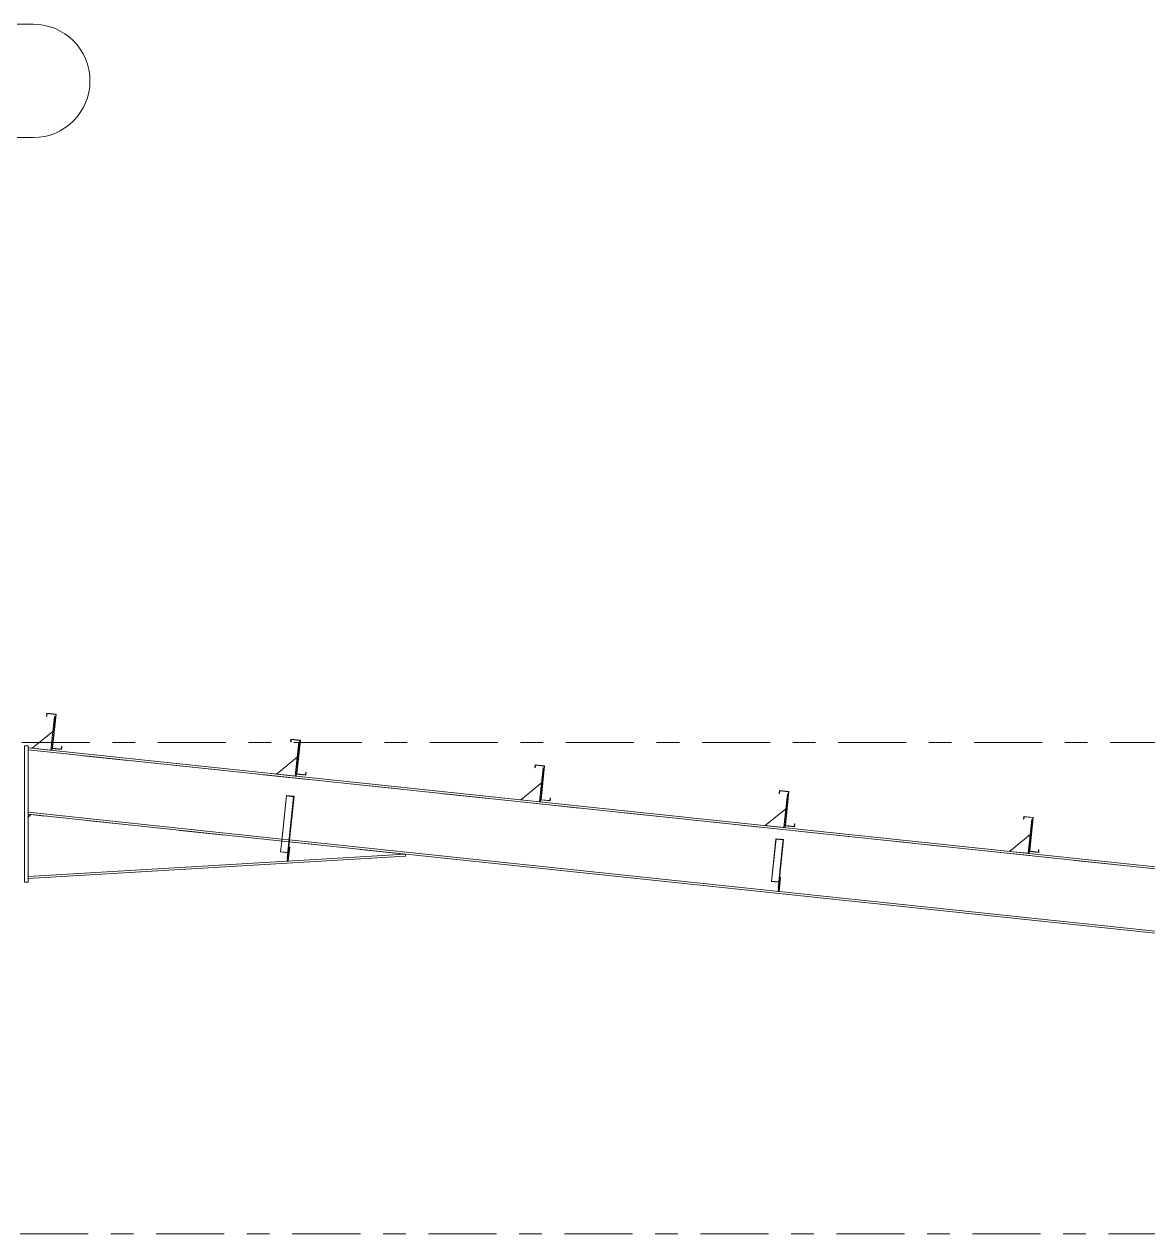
# Model space of a CAD drawing. Header units: millimetres. Extents: x -49 to 773, y -69 to 505.
# Drawn here: x 224.2 to 273.7, y 264.1 to 317.5 of the extents above; entities that cross this region are included whole.
import ezdxf

# ---------------------------------------------------------------- set-up
doc = ezdxf.new("R2010")
doc.units = ezdxf.units.MM
for name, pattern in [('XKITLINE00', [0]), ('XKITLINE02', [4, 2, -2]), ('XKITLINE03', [6, 3, -1, 1, -1])]:
    doc.linetypes.add(name, pattern=pattern)
doc.layers.add('Part', color=2, linetype='Continuous', lineweight=0)
doc.layers.add('S-grid', color=1, linetype='Continuous', lineweight=0)

# ---------------------------------------------------------------- blocks, each defined once
blk = doc.blocks.new('*A185')
at = {"layer": 'Part'}
blk.add_hatch(color=3, dxfattribs=at).paths.add_polyline_path([(235.744, 283.426), (235.747, 283.448), (236.078, 283.413), (236.031, 282.966), (236.014, 282.967), (236.059, 283.392)], flags=17)
blk = doc.blocks.new('*A186')
at = {"layer": 'Part'}
blk.add_hatch(color=3, dxfattribs=at).paths.add_polyline_path([(257.33, 281.521), (257.332, 281.541), (257.664, 281.506), (257.621, 281.104), (257.605, 281.106), (257.645, 281.487)], flags=17)
blk = doc.blocks.new('*A197')
at = {"layer": 'Part'}
blk.add_hatch(color=3, dxfattribs=at).paths.add_polyline_path([(225.808, 285.494), (225.82, 285.604), (225.834, 285.602), (225.821, 285.478), (225.407, 285.522), (225.565, 287.015), (225.18, 287.056), (225.168, 286.946), (225.154, 286.948), (225.167, 287.072), (225.581, 287.028), (225.424, 285.535)], flags=17)
blk = doc.blocks.new('*A198')
at = {"layer": 'Part'}
blk.add_hatch(color=3, dxfattribs=at).paths.add_polyline_path([(225.808, 285.494), (225.82, 285.604), (225.834, 285.602), (225.821, 285.478), (225.407, 285.522), (225.565, 287.015), (225.18, 287.056), (225.168, 286.946), (225.154, 286.948), (225.167, 287.072), (225.581, 287.028), (225.424, 285.535)], flags=17)
blk = doc.blocks.new('*A199')
at = {"layer": 'Part'}
blk.add_hatch(color=3, dxfattribs=at).paths.add_polyline_path([(268.902, 280.949), (268.914, 281.058), (268.929, 281.057), (268.916, 280.933), (268.501, 280.976), (268.659, 282.47), (268.274, 282.51), (268.263, 282.401), (268.248, 282.402), (268.261, 282.527), (268.675, 282.483), (268.518, 280.99)], flags=17)
blk = doc.blocks.new('*A200')
at = {"layer": 'Part'}
blk.add_hatch(color=3, dxfattribs=at).paths.add_polyline_path([(268.902, 280.949), (268.914, 281.058), (268.929, 281.057), (268.916, 280.933), (268.501, 280.976), (268.659, 282.47), (268.274, 282.51), (268.263, 282.401), (268.248, 282.402), (268.261, 282.527), (268.675, 282.483), (268.518, 280.99)], flags=17)
blk = doc.blocks.new('*A201')
at = {"layer": 'Part'}
blk.add_hatch(color=3, dxfattribs=at).paths.add_polyline_path([(258.129, 282.085), (258.14, 282.195), (258.155, 282.193), (258.142, 282.069), (257.728, 282.113), (257.885, 283.606), (257.501, 283.647), (257.489, 283.537), (257.474, 283.539), (257.487, 283.663), (257.902, 283.619), (257.744, 282.126)], flags=17)
blk = doc.blocks.new('*A202')
at = {"layer": 'Part'}
blk.add_hatch(color=3, dxfattribs=at).paths.add_polyline_path([(258.129, 282.085), (258.14, 282.195), (258.155, 282.193), (258.142, 282.069), (257.728, 282.113), (257.885, 283.606), (257.501, 283.647), (257.489, 283.537), (257.474, 283.539), (257.487, 283.663), (257.902, 283.619), (257.744, 282.126)], flags=17)
blk = doc.blocks.new('*A203')
at = {"layer": 'Part'}
blk.add_hatch(color=3, dxfattribs=at).paths.add_polyline_path([(247.355, 283.222), (247.367, 283.331), (247.382, 283.33), (247.369, 283.205), (246.954, 283.249), (247.112, 284.742), (246.727, 284.783), (246.716, 284.674), (246.701, 284.675), (246.714, 284.799), (247.128, 284.756), (246.971, 283.262)], flags=17)
blk = doc.blocks.new('*A204')
at = {"layer": 'Part'}
blk.add_hatch(color=3, dxfattribs=at).paths.add_polyline_path([(247.355, 283.222), (247.367, 283.331), (247.382, 283.33), (247.369, 283.205), (246.954, 283.249), (247.112, 284.742), (246.727, 284.783), (246.716, 284.674), (246.701, 284.675), (246.714, 284.799), (247.128, 284.756), (246.971, 283.262)], flags=17)
blk = doc.blocks.new('*A205')
at = {"layer": 'Part'}
blk.add_hatch(color=3, dxfattribs=at).paths.add_polyline_path([(236.582, 284.358), (236.593, 284.467), (236.608, 284.466), (236.595, 284.342), (236.181, 284.385), (236.338, 285.879), (235.954, 285.919), (235.942, 285.81), (235.927, 285.811), (235.94, 285.936), (236.355, 285.892), (236.197, 284.399)], flags=17)
blk = doc.blocks.new('*A206')
at = {"layer": 'Part'}
blk.add_hatch(color=3, dxfattribs=at).paths.add_polyline_path([(236.582, 284.358), (236.593, 284.467), (236.608, 284.466), (236.595, 284.342), (236.181, 284.385), (236.338, 285.879), (235.954, 285.919), (235.942, 285.81), (235.927, 285.811), (235.94, 285.936), (236.355, 285.892), (236.197, 284.399)], flags=17)
blk = doc.blocks.new('*A733')
at = {"layer": 'S-grid', "color": 1, "linetype": 'XKITLINE03', "lineweight": 0}
blk.add_line((134.068, 285.788), (369.833, 285.788), dxfattribs=at)
blk = doc.blocks.new('*A734')
at = {"layer": 'S-grid', "color": 1, "linetype": 'XKITLINE03', "lineweight": 0}
blk.add_line((-10, 264.122), (369.833, 264.122), dxfattribs=at)
blk = doc.blocks.new('*A944')
at = {"layer": 'Part', "color": 2, "linetype": 'XKITLINE00', "lineweight": 0}
for p, q in [((335.455, 273.83), (224.35, 285.549)), ((335.792, 273.703), (224.35, 285.457)), ((235.544, 281.528), (224.35, 282.709)), ((235.849, 281.404), (224.35, 282.617)), ((332.497, 271.21), (235.866, 281.402)), ((332.506, 271.301), (235.876, 281.493))]:
    blk.add_line(p, q, dxfattribs=at)
at = {"layer": 'Part', "color": 7, "linetype": 'XKITLINE02', "lineweight": 0}
for p, q in [((224.35, 282.617), (224.35, 285.549)), ((336.15, 273.665), (224.35, 285.457)), ((235.876, 281.493), (235.544, 281.528)), ((235.866, 281.402), (235.849, 281.404))]:
    blk.add_line(p, q, dxfattribs=at)
blk = doc.blocks.new('*A991')
at = {"layer": 'S-grid', "color": 1, "linetype": 'XKITLINE00', "lineweight": 0}
for p, q in [((219.589, 317.455), (224.577, 317.455)), ((219.589, 312.455), (224.577, 312.455))]:
    blk.add_line(p, q, dxfattribs=at)
for centre, start, end in [((219.589, 314.955), 90, 270), ((224.577, 314.955), 270, 90)]:
    blk.add_arc(centre, 2.5, start, end, dxfattribs=at)
blk = doc.blocks.new('*A1007')
at = {"layer": 'Part', "color": 2, "linetype": 'XKITLINE00', "lineweight": 0}
for p, q in [((224.471, 282.604), (224.35, 282.495)), ((240.982, 280.862), (224.35, 279.875)), ((240.988, 280.771), (224.35, 279.783)), ((240.988, 280.771), (240.982, 280.862))]:
    blk.add_line(p, q, dxfattribs=at)
at = {"layer": 'Part', "color": 7, "linetype": 'XKITLINE02', "lineweight": 0}
for p, q in [((224.35, 282.495), (224.35, 279.783)), ((240.982, 280.862), (224.471, 282.604))]:
    blk.add_line(p, q, dxfattribs=at)
blk = doc.blocks.new('*A1010')
at = {"layer": 'Part', "color": 2, "linetype": 'XKITLINE00', "lineweight": 0}
for p, q in [((224.183, 279.633), (224.183, 285.633)), ((224.183, 285.633), (224.35, 285.633)), ((224.35, 279.633), (224.35, 285.633)), ((224.35, 279.633), (224.183, 279.633))]:
    blk.add_line(p, q, dxfattribs=at)
blk = doc.blocks.new('*A1013')
at = {"layer": 'Part', "color": 2, "linetype": 'XKITLINE00', "lineweight": 0}
for p, q in [((225.514, 286.935), (225.357, 285.443)), ((225.556, 286.931), (225.514, 286.935)), ((225.407, 285.522), (225.398, 285.439))]:
    blk.add_line(p, q, dxfattribs=at)
at = {"layer": 'Part', "color": 7, "linetype": 'XKITLINE02', "lineweight": 0}
for p, q in [((225.407, 285.522), (225.556, 286.931)), ((225.398, 285.439), (225.357, 285.443))]:
    blk.add_line(p, q, dxfattribs=at)
blk = doc.blocks.new('*A1014')
at = {"layer": 'Part', "color": 2, "linetype": 'XKITLINE00', "lineweight": 0}
blk.add_line((225.444, 286.272), (224.528, 285.531), dxfattribs=at)
at = {"layer": 'Part', "color": 7, "linetype": 'XKITLINE02', "lineweight": 0}
for p, q in [((225.357, 285.443), (225.444, 286.272)), ((224.528, 285.531), (225.357, 285.443))]:
    blk.add_line(p, q, dxfattribs=at)
blk = doc.blocks.new('*A1028')
at = {"layer": 'Part', "color": 2, "linetype": 'XKITLINE00', "lineweight": 0}
for p, q in [((236.288, 285.799), (236.13, 284.307)), ((236.329, 285.794), (236.288, 285.799)), ((236.181, 284.385), (236.172, 284.302))]:
    blk.add_line(p, q, dxfattribs=at)
at = {"layer": 'Part', "color": 7, "linetype": 'XKITLINE02', "lineweight": 0}
for p, q in [((236.181, 284.385), (236.329, 285.794)), ((236.172, 284.302), (236.13, 284.307))]:
    blk.add_line(p, q, dxfattribs=at)
blk = doc.blocks.new('*A1029')
at = {"layer": 'Part', "color": 2, "linetype": 'XKITLINE00', "lineweight": 0}
blk.add_line((236.218, 285.136), (235.302, 284.394), dxfattribs=at)
at = {"layer": 'Part', "color": 7, "linetype": 'XKITLINE02', "lineweight": 0}
for p, q in [((236.13, 284.307), (236.218, 285.136)), ((235.302, 284.394), (236.13, 284.307))]:
    blk.add_line(p, q, dxfattribs=at)
blk = doc.blocks.new('*A1030')
at = {"layer": 'Part', "color": 2, "linetype": 'XKITLINE00', "lineweight": 0}
for p, q in [((235.747, 283.448), (235.536, 281.454)), ((236.059, 283.392), (235.744, 283.426)), ((236.078, 283.413), (235.747, 283.448)), ((236.078, 283.413), (235.816, 280.93)), ((236.014, 282.967), (236.059, 283.392)), ((236.014, 282.967), (235.774, 280.691)), ((236.014, 282.967), (236.031, 282.966)), ((235.534, 281.437), (235.484, 280.957)), ((235.484, 280.957), (235.799, 280.924)), ((235.774, 280.691), (235.791, 280.689))]:
    blk.add_line(p, q, dxfattribs=at)
at = {"layer": 'Part', "color": 7, "linetype": 'XKITLINE02', "lineweight": 0}
for p, q in [((235.536, 281.454), (235.534, 281.437)), ((235.485, 280.97), (235.817, 280.935)), ((235.816, 280.93), (235.791, 280.689))]:
    blk.add_line(p, q, dxfattribs=at)
blk = doc.blocks.new('*A1031')
at = {"layer": 'Part', "color": 7, "linetype": 'XKITLINE02', "lineweight": 0}
for p, q in [((235.747, 283.448), (235.484, 280.957)), ((236.059, 283.392), (235.774, 280.691)), ((235.791, 280.689), (236.078, 283.413)), ((235.484, 280.957), (235.799, 280.924)), ((235.485, 280.97), (235.817, 280.935)), ((235.774, 280.691), (235.791, 280.689))]:
    blk.add_line(p, q, dxfattribs=at)
blk = doc.blocks.new('*A1032')
at = {"layer": 'Part', "color": 7, "linetype": 'XKITLINE02', "lineweight": 0}
for p, q in [((235.816, 280.93), (235.842, 281.175)), ((235.818, 280.549), (235.776, 280.553)), ((235.79, 280.678), (235.831, 280.673)), ((235.819, 280.556), (235.818, 280.549))]:
    blk.add_line(p, q, dxfattribs=at)
at = {"layer": 'Part', "color": 2, "linetype": 'XKITLINE00', "lineweight": 0}
for p, q in [((235.883, 281.17), (235.819, 280.556)), ((235.842, 281.175), (235.883, 281.17)), ((235.816, 280.93), (235.776, 280.553))]:
    blk.add_line(p, q, dxfattribs=at)
blk = doc.blocks.new('*A1033')
at = {"layer": 'Part', "color": 7, "linetype": 'XKITLINE02', "lineweight": 0}
for p, q in [((235.842, 281.175), (235.776, 280.553)), ((235.818, 280.549), (235.883, 281.17)), ((235.883, 281.17), (235.842, 281.175)), ((235.776, 280.553), (235.818, 280.549)), ((235.79, 280.678), (235.831, 280.673))]:
    blk.add_line(p, q, dxfattribs=at)
blk = doc.blocks.new('*A1034')
at = {"layer": 'Part', "color": 7, "linetype": 'XKITLINE02', "lineweight": 0}
for p, q in [((257.488, 279.842), (257.423, 279.22)), ((257.464, 279.216), (257.53, 279.837)), ((257.53, 279.837), (257.488, 279.842)), ((257.423, 279.22), (257.464, 279.216)), ((257.436, 279.345), (257.477, 279.34))]:
    blk.add_line(p, q, dxfattribs=at)
blk = doc.blocks.new('*A1035')
at = {"layer": 'Part', "color": 2, "linetype": 'XKITLINE00', "lineweight": 0}
for p, q in [((257.423, 279.22), (257.46, 279.57)), ((257.53, 279.837), (257.464, 279.216)), ((257.488, 279.842), (257.53, 279.837))]:
    blk.add_line(p, q, dxfattribs=at)
at = {"layer": 'Part', "color": 7, "linetype": 'XKITLINE02', "lineweight": 0}
for p, q in [((257.46, 279.57), (257.488, 279.842)), ((257.464, 279.216), (257.423, 279.22)), ((257.436, 279.345), (257.477, 279.34))]:
    blk.add_line(p, q, dxfattribs=at)
blk = doc.blocks.new('*A1036')
at = {"layer": 'Part', "color": 7, "linetype": 'XKITLINE02', "lineweight": 0}
for p, q in [((257.332, 281.541), (257.134, 279.659)), ((257.645, 281.487), (257.421, 279.366)), ((257.438, 279.364), (257.664, 281.506)), ((257.134, 279.659), (257.449, 279.626)), ((257.135, 279.673), (257.467, 279.638)), ((257.421, 279.366), (257.438, 279.364))]:
    blk.add_line(p, q, dxfattribs=at)
blk = doc.blocks.new('*A1037')
at = {"layer": 'Part', "color": 2, "linetype": 'XKITLINE00', "lineweight": 0}
for p, q in [((257.33, 281.521), (257.134, 279.659)), ((257.33, 281.521), (257.332, 281.541)), ((257.645, 281.487), (257.33, 281.521)), ((257.332, 281.541), (257.664, 281.506)), ((257.605, 281.106), (257.421, 279.366)), ((257.664, 281.506), (257.46, 279.57)), ((257.605, 281.106), (257.645, 281.487)), ((257.605, 281.106), (257.621, 281.104)), ((257.134, 279.659), (257.449, 279.626)), ((257.421, 279.366), (257.438, 279.364))]:
    blk.add_line(p, q, dxfattribs=at)
at = {"layer": 'Part', "color": 7, "linetype": 'XKITLINE02', "lineweight": 0}
for p, q in [((257.135, 279.673), (257.467, 279.638)), ((257.438, 279.364), (257.46, 279.57))]:
    blk.add_line(p, q, dxfattribs=at)
blk = doc.blocks.new('*A1038')
at = {"layer": 'Part', "color": 2, "linetype": 'XKITLINE00', "lineweight": 0}
blk.add_line((257.765, 282.863), (256.849, 282.122), dxfattribs=at)
at = {"layer": 'Part', "color": 7, "linetype": 'XKITLINE02', "lineweight": 0}
for p, q in [((257.678, 282.034), (257.765, 282.863)), ((256.849, 282.122), (257.678, 282.034))]:
    blk.add_line(p, q, dxfattribs=at)
blk = doc.blocks.new('*A1039')
at = {"layer": 'Part', "color": 2, "linetype": 'XKITLINE00', "lineweight": 0}
for p, q in [((257.835, 283.526), (257.678, 282.034)), ((257.876, 283.521), (257.835, 283.526)), ((257.728, 282.113), (257.719, 282.03))]:
    blk.add_line(p, q, dxfattribs=at)
at = {"layer": 'Part', "color": 7, "linetype": 'XKITLINE02', "lineweight": 0}
for p, q in [((257.728, 282.113), (257.876, 283.521)), ((257.719, 282.03), (257.678, 282.034))]:
    blk.add_line(p, q, dxfattribs=at)
blk = doc.blocks.new('*A1040')
at = {"layer": 'Part', "color": 2, "linetype": 'XKITLINE00', "lineweight": 0}
blk.add_line((246.991, 283.999), (246.075, 283.258), dxfattribs=at)
at = {"layer": 'Part', "color": 7, "linetype": 'XKITLINE02', "lineweight": 0}
for p, q in [((246.904, 283.17), (246.991, 283.999)), ((246.075, 283.258), (246.904, 283.17))]:
    blk.add_line(p, q, dxfattribs=at)
blk = doc.blocks.new('*A1041')
at = {"layer": 'Part', "color": 2, "linetype": 'XKITLINE00', "lineweight": 0}
for p, q in [((247.061, 284.662), (246.904, 283.17)), ((247.103, 284.658), (247.061, 284.662)), ((246.954, 283.249), (246.945, 283.166))]:
    blk.add_line(p, q, dxfattribs=at)
at = {"layer": 'Part', "color": 7, "linetype": 'XKITLINE02', "lineweight": 0}
for p, q in [((246.954, 283.249), (247.103, 284.658)), ((246.945, 283.166), (246.904, 283.17))]:
    blk.add_line(p, q, dxfattribs=at)
blk = doc.blocks.new('*A1042')
at = {"layer": 'Part', "color": 2, "linetype": 'XKITLINE00', "lineweight": 0}
blk.add_line((268.539, 281.726), (267.622, 280.985), dxfattribs=at)
at = {"layer": 'Part', "color": 7, "linetype": 'XKITLINE02', "lineweight": 0}
for p, q in [((268.451, 280.898), (268.539, 281.726)), ((267.622, 280.985), (268.451, 280.898))]:
    blk.add_line(p, q, dxfattribs=at)
blk = doc.blocks.new('*A1043')
at = {"layer": 'Part', "color": 2, "linetype": 'XKITLINE00', "lineweight": 0}
for p, q in [((268.608, 282.389), (268.451, 280.898)), ((268.65, 282.385), (268.608, 282.389)), ((268.501, 280.976), (268.493, 280.893))]:
    blk.add_line(p, q, dxfattribs=at)
at = {"layer": 'Part', "color": 7, "linetype": 'XKITLINE02', "lineweight": 0}
for p, q in [((268.501, 280.976), (268.65, 282.385)), ((268.493, 280.893), (268.451, 280.898))]:
    blk.add_line(p, q, dxfattribs=at)
blk = doc.blocks.new('*A1064')
at = {"layer": 'Part', "color": 2, "linetype": 'XKITLINE00', "lineweight": 0}
for p, q in [((225.154, 286.948), (225.167, 287.072)), ((225.168, 286.946), (225.154, 286.948)), ((225.167, 287.072), (225.581, 287.028)), ((225.18, 287.056), (225.168, 286.946)), ((225.565, 287.015), (225.18, 287.056)), ((225.407, 285.522), (225.565, 287.015)), ((225.581, 287.028), (225.424, 285.535)), ((225.821, 285.478), (225.407, 285.522)), ((225.424, 285.535), (225.808, 285.494)), ((225.808, 285.494), (225.82, 285.604)), ((225.82, 285.604), (225.834, 285.602)), ((225.834, 285.602), (225.821, 285.478))]:
    blk.add_line(p, q, dxfattribs=at)
blk = doc.blocks.new('*A1065')
at = {"layer": 'Part', "color": 2, "linetype": 'XKITLINE00', "lineweight": 0}
for p, q in [((225.154, 286.948), (225.167, 287.072)), ((225.168, 286.946), (225.154, 286.948)), ((225.167, 287.072), (225.581, 287.028)), ((225.18, 287.056), (225.168, 286.946)), ((225.565, 287.015), (225.18, 287.056)), ((225.407, 285.522), (225.565, 287.015)), ((225.581, 287.028), (225.424, 285.535)), ((225.821, 285.478), (225.407, 285.522)), ((225.424, 285.535), (225.808, 285.494)), ((225.808, 285.494), (225.82, 285.604)), ((225.82, 285.604), (225.834, 285.602)), ((225.834, 285.602), (225.821, 285.478))]:
    blk.add_line(p, q, dxfattribs=at)
blk = doc.blocks.new('*A1066')
at = {"layer": 'Part', "color": 2, "linetype": 'XKITLINE00', "lineweight": 0}
for p, q in [((268.248, 282.402), (268.261, 282.527)), ((268.263, 282.401), (268.248, 282.402)), ((268.261, 282.527), (268.675, 282.483)), ((268.274, 282.51), (268.263, 282.401)), ((268.659, 282.47), (268.274, 282.51)), ((268.501, 280.976), (268.659, 282.47)), ((268.675, 282.483), (268.518, 280.99)), ((268.916, 280.933), (268.501, 280.976)), ((268.518, 280.99), (268.902, 280.949)), ((268.902, 280.949), (268.914, 281.058)), ((268.914, 281.058), (268.929, 281.057)), ((268.929, 281.057), (268.916, 280.933))]:
    blk.add_line(p, q, dxfattribs=at)
blk = doc.blocks.new('*A1067')
at = {"layer": 'Part', "color": 2, "linetype": 'XKITLINE00', "lineweight": 0}
for p, q in [((268.248, 282.402), (268.261, 282.527)), ((268.263, 282.401), (268.248, 282.402)), ((268.261, 282.527), (268.675, 282.483)), ((268.274, 282.51), (268.263, 282.401)), ((268.659, 282.47), (268.274, 282.51)), ((268.501, 280.976), (268.659, 282.47)), ((268.675, 282.483), (268.518, 280.99)), ((268.916, 280.933), (268.501, 280.976)), ((268.518, 280.99), (268.902, 280.949)), ((268.902, 280.949), (268.914, 281.058)), ((268.914, 281.058), (268.929, 281.057)), ((268.929, 281.057), (268.916, 280.933))]:
    blk.add_line(p, q, dxfattribs=at)
blk = doc.blocks.new('*A1068')
at = {"layer": 'Part', "color": 2, "linetype": 'XKITLINE00', "lineweight": 0}
for p, q in [((257.474, 283.539), (257.487, 283.663)), ((257.489, 283.537), (257.474, 283.539)), ((257.487, 283.663), (257.902, 283.619)), ((257.501, 283.647), (257.489, 283.537)), ((257.885, 283.606), (257.501, 283.647)), ((257.728, 282.113), (257.885, 283.606)), ((257.902, 283.619), (257.744, 282.126)), ((258.129, 282.085), (258.14, 282.195)), ((258.14, 282.195), (258.155, 282.193)), ((258.155, 282.193), (258.142, 282.069)), ((258.142, 282.069), (257.728, 282.113)), ((257.744, 282.126), (258.129, 282.085))]:
    blk.add_line(p, q, dxfattribs=at)
blk = doc.blocks.new('*A1069')
at = {"layer": 'Part', "color": 2, "linetype": 'XKITLINE00', "lineweight": 0}
for p, q in [((257.474, 283.539), (257.487, 283.663)), ((257.489, 283.537), (257.474, 283.539)), ((257.487, 283.663), (257.902, 283.619)), ((257.501, 283.647), (257.489, 283.537)), ((257.885, 283.606), (257.501, 283.647)), ((257.728, 282.113), (257.885, 283.606)), ((257.902, 283.619), (257.744, 282.126)), ((258.129, 282.085), (258.14, 282.195)), ((258.14, 282.195), (258.155, 282.193)), ((258.155, 282.193), (258.142, 282.069)), ((258.142, 282.069), (257.728, 282.113)), ((257.744, 282.126), (258.129, 282.085))]:
    blk.add_line(p, q, dxfattribs=at)
blk = doc.blocks.new('*A1070')
at = {"layer": 'Part', "color": 2, "linetype": 'XKITLINE00', "lineweight": 0}
for p, q in [((246.701, 284.675), (246.714, 284.799)), ((246.716, 284.674), (246.701, 284.675)), ((246.714, 284.799), (247.128, 284.756)), ((246.727, 284.783), (246.716, 284.674)), ((247.112, 284.742), (246.727, 284.783)), ((246.954, 283.249), (247.112, 284.742)), ((247.128, 284.756), (246.971, 283.262)), ((247.369, 283.205), (246.954, 283.249)), ((246.971, 283.262), (247.355, 283.222)), ((247.355, 283.222), (247.367, 283.331)), ((247.367, 283.331), (247.382, 283.33)), ((247.382, 283.33), (247.369, 283.205))]:
    blk.add_line(p, q, dxfattribs=at)
blk = doc.blocks.new('*A1071')
at = {"layer": 'Part', "color": 2, "linetype": 'XKITLINE00', "lineweight": 0}
for p, q in [((246.701, 284.675), (246.714, 284.799)), ((246.716, 284.674), (246.701, 284.675)), ((246.714, 284.799), (247.128, 284.756)), ((246.727, 284.783), (246.716, 284.674)), ((247.112, 284.742), (246.727, 284.783)), ((246.954, 283.249), (247.112, 284.742)), ((247.128, 284.756), (246.971, 283.262)), ((247.369, 283.205), (246.954, 283.249)), ((246.971, 283.262), (247.355, 283.222)), ((247.355, 283.222), (247.367, 283.331)), ((247.367, 283.331), (247.382, 283.33)), ((247.382, 283.33), (247.369, 283.205))]:
    blk.add_line(p, q, dxfattribs=at)
blk = doc.blocks.new('*A1072')
at = {"layer": 'Part', "color": 2, "linetype": 'XKITLINE00', "lineweight": 0}
for p, q in [((235.927, 285.811), (235.94, 285.936)), ((235.94, 285.936), (236.355, 285.892)), ((235.954, 285.919), (235.942, 285.81)), ((236.338, 285.879), (235.954, 285.919)), ((236.181, 284.385), (236.338, 285.879)), ((236.355, 285.892), (236.197, 284.399)), ((235.942, 285.81), (235.927, 285.811)), ((236.595, 284.342), (236.181, 284.385)), ((236.197, 284.399), (236.582, 284.358)), ((236.582, 284.358), (236.593, 284.467)), ((236.593, 284.467), (236.608, 284.466)), ((236.608, 284.466), (236.595, 284.342))]:
    blk.add_line(p, q, dxfattribs=at)
blk = doc.blocks.new('*A1073')
at = {"layer": 'Part', "color": 2, "linetype": 'XKITLINE00', "lineweight": 0}
for p, q in [((235.927, 285.811), (235.94, 285.936)), ((235.94, 285.936), (236.355, 285.892)), ((235.954, 285.919), (235.942, 285.81)), ((236.338, 285.879), (235.954, 285.919)), ((236.181, 284.385), (236.338, 285.879)), ((236.355, 285.892), (236.197, 284.399)), ((235.942, 285.81), (235.927, 285.811)), ((236.595, 284.342), (236.181, 284.385)), ((236.197, 284.399), (236.582, 284.358)), ((236.582, 284.358), (236.593, 284.467)), ((236.593, 284.467), (236.608, 284.466)), ((236.608, 284.466), (236.595, 284.342))]:
    blk.add_line(p, q, dxfattribs=at)

msp = doc.modelspace()

# ---------------------------------------------------------------- block references
at = {"lineweight": 0}
for name in ['*A991', '*A733', '*A197', '*A198', '*A1064', '*A1065', '*A1013', '*A1014', '*A205', '*A206', '*A1072', '*A1073', '*A1010', '*A944', '*A1028', '*A1029', '*A203', '*A204', '*A1070', '*A1071', '*A1041', '*A1040', '*A1030', '*A1031', '*A185', '*A201', '*A202', '*A1068', '*A1069', '*A1039', '*A1038', '*A1007', '*A199', '*A200', '*A1066', '*A1067', '*A1043', '*A1042', '*A1032', '*A1033', '*A1036', '*A1037', '*A186', '*A1034', '*A1035', '*A734']:
    msp.add_blockref(name, (0, 0), dxfattribs=at)

doc.saveas('drawing.dxf')
